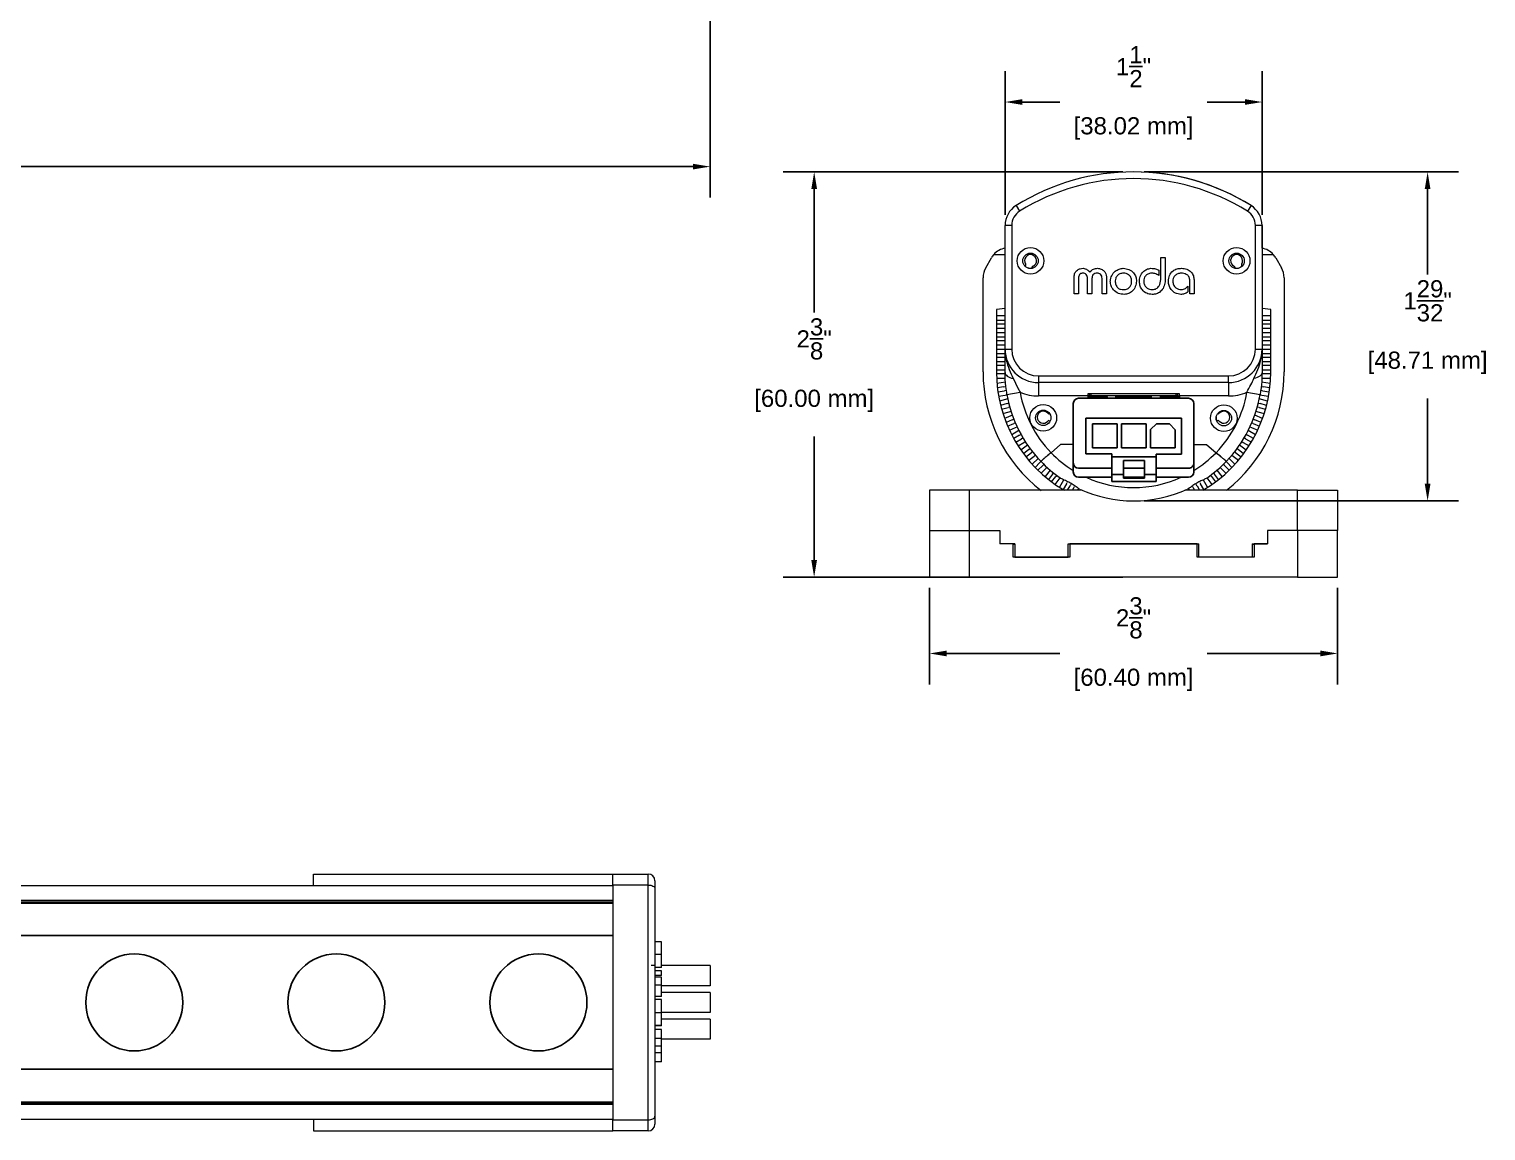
# Model space of a CAD drawing. Header units: inches. Extents: x 0 to 17, y 0 to 10.3.
# Drawn here: x 8.52 to 17, y 0.44 to 6.86 of the extents above; entities that cross this region are included whole.
import ezdxf

# ---------------------------------------------------------------- set-up
doc = ezdxf.new("R2010")
doc.units = ezdxf.units.IN
doc.header["$MEASUREMENT"] = 0
doc.layers.add('Dim', color=1, linetype='Continuous', lineweight=25)
doc.layers.add('MCG', color=7, linetype='Continuous')
doc.styles.get("Standard").update_dxf_attribs({"font": 'Arial.ttf'})
doc.dimstyles.new('.1 DIM', dxfattribs={"dimscale": 0, "dimtxt": 0.1, "dimasz": 0.1, "dimexe": 0.18, "dimexo": 0.0625, "dimgap": 0.09, "dimtad": 0, "dimtih": 1, "dimtoh": 1, "dimdec": 5, "dimzin": 0, "dimdsep": 46, "dimlunit": 4, "dimtxsty": 'Standard', "dimcen": 0.09, "dimadec": 0, "dimazin": 0, "dimtfac": 1, "dimtdec": 5, "dimtofl": 0, "dimtmove": 0, "dimatfit": 3, "dimfxl": 1, "dimtolj": 1, "dimtzin": 0, "dimarcsym": 0})

# ---------------------------------------------------------------- blocks, each defined once
blk = doc.blocks.new('*D37')
at = {"layer": 'Defpoints', "color": 0, "transparency": 16777216}
for p in [(14.2019, 6.4366), (14.2019, 5.7174), (15.6989, 5.7174)]:
    blk.add_point(p, dxfattribs=at)
at = {"layer": 'Dim', "color": 0, "lineweight": -2, "transparency": 16777216}
for p, q in [((14.2019, 5.7799), (14.2019, 6.6166)), ((15.6989, 5.7799), (15.6989, 6.6166)), ((14.3019, 6.4366), (14.5207, 6.4366)), ((15.5989, 6.4366), (15.3801, 6.4366))]:
    blk.add_line(p, q, dxfattribs=at)
at = {"layer": 'Dim', "color": 0, "transparency": 16777216}
for points in [[(14.3019, 6.4533), (14.3019, 6.42), (14.2019, 6.4366)], [(15.5989, 6.4533), (15.5989, 6.42), (15.6989, 6.4366)]]:
    blk.add_solid(points, dxfattribs=at)
at = {"layer": 'Dim', "color": 0, "transparency": 16777216, "char_height": 0.1, "attachment_point": 5}
for s, insert in [('\\A1;1{\\H1x;\\S1/2;}"', (14.9504, 6.6429)), ('\\A1;[38.02 mm]', (14.9504, 6.283))]:
    blk.add_mtext(s, dxfattribs=dict(at, insert=insert))
blk = doc.blocks.new('*D38')
at = {"layer": 'Defpoints', "color": 0, "transparency": 16777216}
for p in [(14.9506, 6.0295), (13.0895, 3.6675), (14.9504, 3.6673)]:
    blk.add_point(p, dxfattribs=at)
at = {"layer": 'Dim', "color": 0, "lineweight": -2, "transparency": 16777216}
for p, q in [((14.8881, 6.0295), (12.9098, 6.0297)), ((13.0898, 5.9297), (13.0897, 5.2099)), ((13.0896, 3.7675), (13.0896, 4.4873)), ((14.8879, 3.6674), (12.9095, 3.6675))]:
    blk.add_line(p, q, dxfattribs=at)
at = {"layer": 'Dim', "color": 0, "transparency": 16777216}
for points in [[(13.0731, 5.9297), (13.1064, 5.9297), (13.0898, 6.0297)], [(13.0729, 3.7675), (13.1062, 3.7675), (13.0895, 3.6675)]]:
    blk.add_solid(points, dxfattribs=at)
at = {"layer": 'Dim', "color": 0, "transparency": 16777216, "char_height": 0.1, "attachment_point": 5}
for s, insert in [('\\A1;2{\\H1x;\\S3/8;}"', (13.0897, 5.0562)), ('\\A1;[60.00 mm]', (13.0897, 4.695))]:
    blk.add_mtext(s, dxfattribs=dict(at, insert=insert))
blk = doc.blocks.new('*D39')
at = {"layer": 'Defpoints', "color": 0, "transparency": 16777216}
for p in [(14.9504, 6.0295), (14.9504, 4.1118), (16.6635, 4.1118)]:
    blk.add_point(p, dxfattribs=at)
at = {"layer": 'Dim', "color": 0, "lineweight": -2, "transparency": 16777216}
for p, q in [((15.0129, 6.0295), (16.8435, 6.0295)), ((16.6635, 5.9295), (16.6635, 5.4319)), ((16.6635, 4.2118), (16.6635, 4.7094)), ((15.0129, 4.1118), (16.8435, 4.1118))]:
    blk.add_line(p, q, dxfattribs=at)
at = {"layer": 'Dim', "color": 0, "transparency": 16777216}
for points in [[(16.6468, 5.9295), (16.6802, 5.9295), (16.6635, 6.0295)], [(16.6468, 4.2118), (16.6802, 4.2118), (16.6635, 4.1118)]]:
    blk.add_solid(points, dxfattribs=at)
at = {"layer": 'Dim', "color": 0, "transparency": 16777216, "char_height": 0.1, "attachment_point": 5}
for s, insert in [('\\A1;1{\\H1x;\\S29/32;}"', (16.6635, 5.2782)), ('\\A1;[48.71 mm]', (16.6635, 4.917))]:
    blk.add_mtext(s, dxfattribs=dict(at, insert=insert))
blk = doc.blocks.new('*D40')
at = {"layer": 'Defpoints', "color": 0, "transparency": 16777216}
for p in [(13.7614, 3.6673), (16.1394, 3.6673), (13.7614, 3.2229)]:
    blk.add_point(p, dxfattribs=at)
at = {"layer": 'Dim', "color": 0, "lineweight": -2, "transparency": 16777216}
for p, q in [((13.7614, 3.6048), (13.7614, 3.0429)), ((16.1394, 3.6048), (16.1394, 3.0429)), ((13.8614, 3.2229), (14.5207, 3.2229)), ((16.0394, 3.2229), (15.3801, 3.2229))]:
    blk.add_line(p, q, dxfattribs=at)
at = {"layer": 'Dim', "color": 0, "transparency": 16777216}
for points in [[(13.8614, 3.2396), (13.8614, 3.2062), (13.7614, 3.2229)], [(16.0394, 3.2396), (16.0394, 3.2062), (16.1394, 3.2229)]]:
    blk.add_solid(points, dxfattribs=at)
at = {"layer": 'Dim', "color": 0, "transparency": 16777216, "char_height": 0.1, "attachment_point": 5}
for s, insert in [('\\A1;2{\\H1x;\\S3/8;}"', (14.9504, 3.4305)), ('\\A1;[60.40 mm]', (14.9504, 3.0692))]:
    blk.add_mtext(s, dxfattribs=dict(at, insert=insert))
blk = doc.blocks.new('*D47')
at = {"layer": 'Defpoints', "color": 0, "transparency": 16777216}
for p in [(0.0411, 7.5897), (12.4831, 7.5897), (12.4831, 6.0601)]:
    blk.add_point(p, dxfattribs=at)
at = {"layer": 'Dim', "color": 0, "lineweight": -2, "transparency": 16777216}
for p, q in [((0.0411, 7.5272), (0.0411, 5.8801)), ((12.4831, 7.5272), (12.4831, 5.8801)), ((0.1411, 6.0601), (5.7935, 6.0601)), ((12.3831, 6.0601), (6.7307, 6.0601))]:
    blk.add_line(p, q, dxfattribs=at)
at = {"layer": 'Dim', "color": 0, "transparency": 16777216}
for points in [[(0.1411, 6.0768), (0.1411, 6.0435), (0.0411, 6.0601)], [(12.3831, 6.0768), (12.3831, 6.0435), (12.4831, 6.0601)]]:
    blk.add_solid(points, dxfattribs=at)
at = {"layer": 'Dim', "color": 0, "transparency": 16777216, "char_height": 0.1, "attachment_point": 5}
for s, insert in [('\\A1;1\'-0{\\H1x;\\S7/16;}"', (6.2621, 6.2671)), ('\\A1;[316.03 mm]', (6.2621, 5.9065))]:
    blk.add_mtext(s, dxfattribs=dict(at, insert=insert))

msp = doc.modelspace()

# ---------------------------------------------------------------- linework, layer by layer
at = {"layer": 'MCG', "linetype": 'Continuous', "lineweight": 15}
for p, q in [((14.266018, 5.833125), (14.286688, 5.800073)), ((15.634774, 5.833125), (15.614104, 5.800073)), ((14.240905, 5.717443), (14.201922, 5.717443)), ((14.201922, 4.996452), (14.201922, 5.717443)), ((14.240905, 5.717443), (14.240905, 4.996452)), ((15.659887, 4.996452), (15.659887, 5.717443)), ((15.69887, 5.717443), (15.659887, 5.717443)), ((15.69887, 5.717443), (15.69887, 4.996452)), ((15.698922, 5.585047), (15.698922, 5.717443)), ((14.088946, 5.47112), (14.122115, 5.52857)), ((14.136227, 5.548062), (14.201922, 5.548062)), ((15.10838, 5.530917), (15.13377, 5.530917)), ((15.10838, 5.401409), (15.10838, 5.530917)), ((15.13377, 5.530917), (15.13377, 5.388581)), ((15.69887, 5.548062), (15.764565, 5.548062)), ((15.778677, 5.52857), (15.811846, 5.47112)), ((14.357854, 5.469531), (14.357854, 5.466945)), ((15.097756, 5.456421), (15.097756, 5.426182)), ((15.542938, 5.469531), (15.542938, 5.466945)), ((15.550804, 5.466254), (15.542938, 5.466954)), ((14.073278, 4.864126), (14.073278, 5.412645)), ((14.603395, 5.317965), (14.603395, 5.418688)), ((14.628786, 5.404935), (14.628786, 5.317965)), ((14.682387, 5.317965), (14.682387, 5.406742)), ((14.707778, 5.408506), (14.707778, 5.317965)), ((14.767022, 5.317965), (14.767022, 5.408506)), ((14.792412, 5.418688), (14.792412, 5.317965)), ((15.267025, 5.363808), (15.267025, 5.330219)), ((15.277648, 5.317965), (15.277648, 5.400747)), ((15.303038, 5.400351), (15.303038, 5.317965)), ((15.827514, 5.412645), (15.827514, 4.864126)), ((14.628786, 5.317965), (14.603395, 5.317965)), ((14.707778, 5.317965), (14.682387, 5.317965)), ((14.792412, 5.317965), (14.767022, 5.317965)), ((15.303038, 5.317965), (15.277648, 5.317965)), ((14.201922, 5.233524), (14.151244, 5.226854)), ((14.151244, 5.226854), (14.151244, 4.864126)), ((14.151244, 5.191577), (14.201922, 5.191577)), ((15.749548, 5.226854), (15.69887, 5.233524)), ((15.69887, 5.191577), (15.749548, 5.191577)), ((15.749548, 4.864126), (15.749548, 5.226854)), ((14.151244, 5.166244), (14.201922, 5.166244)), ((14.201922, 5.142855), (14.151244, 5.142855)), ((14.201922, 5.117522), (14.151244, 5.117522)), ((14.151244, 5.09412), (14.201922, 5.09412)), ((15.69887, 5.166244), (15.749548, 5.166244)), ((15.749548, 5.142855), (15.69887, 5.142855)), ((15.749548, 5.117522), (15.69887, 5.117522)), ((15.69887, 5.09412), (15.749548, 5.09412)), ((14.151244, 5.068787), (14.201922, 5.068787)), ((14.201922, 5.045397), (14.151244, 5.045397)), ((14.201922, 5.020064), (14.151244, 5.020064)), ((15.69887, 5.068787), (15.749548, 5.068787)), ((15.749548, 5.045397), (15.69887, 5.045397)), ((15.749548, 5.020064), (15.69887, 5.020064)), ((14.151244, 4.996662), (14.201922, 4.996662)), ((14.151244, 4.971329), (14.201922, 4.971329)), ((14.201922, 4.947939), (14.151244, 4.947939)), ((14.201922, 4.922607), (14.151244, 4.922607)), ((14.201922, 4.996452), (14.240905, 4.996452)), ((14.201922, 4.860228), (14.201922, 4.923494)), ((15.659887, 4.996452), (15.69887, 4.996452)), ((15.69887, 4.996662), (15.749548, 4.996662)), ((15.69887, 4.971329), (15.749548, 4.971329)), ((15.749548, 4.947939), (15.69887, 4.947939)), ((15.69887, 4.923494), (15.69887, 4.860228)), ((15.749548, 4.922607), (15.69887, 4.922607)), ((14.201922, 4.90116), (14.151244, 4.90116)), ((14.151329, 4.875827), (14.201922, 4.875827)), ((14.202347, 4.852425), (14.151329, 4.852425)), ((14.396837, 4.84052), (15.503955, 4.84052)), ((14.396837, 4.84052), (14.396837, 4.801537)), ((15.503955, 4.801537), (15.503955, 4.84052)), ((15.749462, 4.852425), (15.698596, 4.852425)), ((15.749548, 4.90116), (15.69887, 4.90116)), ((15.69887, 4.875827), (15.749462, 4.875827)), ((14.152102, 4.827092), (14.203728, 4.827092)), ((14.205022, 4.803349), (14.154098, 4.796645)), ((14.195292, 4.776517), (14.156638, 4.771428)), ((14.159693, 4.748226), (14.198347, 4.753315)), ((14.195292, 4.776517), (14.206481, 4.77799)), ((14.209758, 4.754817), (14.198347, 4.753315)), ((15.503955, 4.801537), (14.396837, 4.801537)), ((14.396837, 4.801537), (14.396837, 4.72357)), ((15.503955, 4.801537), (15.503955, 4.72357)), ((15.702445, 4.753315), (15.690593, 4.754875)), ((15.693419, 4.778107), (15.7055, 4.776517)), ((15.746694, 4.796645), (15.696479, 4.803256)), ((15.697708, 4.827092), (15.748689, 4.827092)), ((15.702445, 4.753315), (15.741099, 4.748226)), ((15.744153, 4.771428), (15.7055, 4.776517)), ((14.163766, 4.723211), (14.202459, 4.728305)), ((14.21794, 4.706205), (14.169718, 4.693284)), ((14.213187, 4.678705), (14.175528, 4.668615)), ((14.202459, 4.728305), (14.213383, 4.729743)), ((14.21297, 4.732099), (14.289785, 4.745445)), ((14.213187, 4.678705), (14.223577, 4.681489)), ((14.683362, 4.72357), (14.396837, 4.72357)), ((15.217429, 4.735265), (14.683362, 4.735265)), ((14.683362, 4.735265), (14.683362, 4.72357)), ((14.683362, 4.72357), (14.683362, 4.717723)), ((14.68726, 4.721621), (14.683362, 4.717723)), ((14.683362, 4.717723), (14.683362, 4.709926)), ((14.79598, 4.717723), (14.683362, 4.717723)), ((14.68726, 4.721621), (14.792081, 4.721621)), ((14.691159, 4.721621), (14.691159, 4.72357)), ((14.702854, 4.72357), (14.691159, 4.72357)), ((14.702854, 4.72357), (14.702854, 4.735265)), ((15.197938, 4.72357), (14.702854, 4.72357)), ((14.702854, 4.72357), (14.702854, 4.721621)), ((14.79598, 4.717723), (14.792081, 4.721621)), ((14.79598, 4.717723), (14.79598, 4.709926)), ((14.846045, 4.717723), (14.846045, 4.709926)), ((15.054747, 4.717723), (14.846045, 4.717723)), ((14.849943, 4.721621), (15.050848, 4.721621)), ((15.054747, 4.709926), (15.054747, 4.717723)), ((15.104812, 4.717723), (15.10871, 4.721621)), ((15.104812, 4.717723), (15.104812, 4.709926)), ((15.128635, 4.717723), (15.104812, 4.717723)), ((15.10871, 4.721621), (15.124737, 4.721621)), ((15.128635, 4.717723), (15.124737, 4.721621)), ((15.124737, 4.721621), (15.132063, 4.721621)), ((15.128635, 4.717723), (15.128635, 4.709926)), ((15.129752, 4.717723), (15.128635, 4.717723)), ((15.129752, 4.717723), (15.132063, 4.721621)), ((15.129752, 4.717723), (15.129752, 4.709926)), ((15.191447, 4.717723), (15.129752, 4.717723)), ((15.132063, 4.721621), (15.193759, 4.721621)), ((15.191447, 4.717723), (15.193759, 4.721621)), ((15.21743, 4.717723), (15.191447, 4.717723)), ((15.191447, 4.717723), (15.191447, 4.709926)), ((15.193759, 4.721621), (15.213531, 4.721621)), ((15.197938, 4.72357), (15.197938, 4.735265)), ((15.209633, 4.72357), (15.197938, 4.72357)), ((15.197938, 4.721621), (15.197938, 4.72357)), ((15.209633, 4.72357), (15.209633, 4.721621)), ((15.21743, 4.717723), (15.213531, 4.721621)), ((15.217429, 4.72357), (15.217429, 4.735265)), ((15.503955, 4.72357), (15.217429, 4.72357)), ((15.217429, 4.72357), (15.217429, 4.717723)), ((15.21743, 4.717723), (15.21743, 4.709926)), ((15.611006, 4.745445), (15.687821, 4.732099)), ((15.677215, 4.681489), (15.687604, 4.678705)), ((15.731073, 4.693284), (15.682851, 4.706205)), ((15.687408, 4.729743), (15.698333, 4.728305)), ((15.725263, 4.668615), (15.687604, 4.678705)), ((15.698333, 4.728305), (15.737026, 4.723211)), ((14.181585, 4.64601), (14.219244, 4.656101)), ((14.188888, 4.62174), (14.226586, 4.631841)), ((14.244365, 4.611764), (14.198696, 4.592847)), ((14.243696, 4.584067), (14.207677, 4.569147)), ((14.22952, 4.658854), (14.219244, 4.656101)), ((14.226586, 4.631841), (14.23675, 4.634565)), ((14.243696, 4.584067), (14.253184, 4.587997)), ((14.461151, 4.62123), (14.460642, 4.620937)), ((15.647607, 4.587997), (15.657095, 4.584067)), ((15.702095, 4.592847), (15.656426, 4.611764)), ((15.693115, 4.569147), (15.657095, 4.584067)), ((15.664041, 4.634565), (15.674206, 4.631841)), ((15.681547, 4.656101), (15.671272, 4.658854)), ((15.674206, 4.631841), (15.711903, 4.62174)), ((15.681547, 4.656101), (15.719206, 4.64601)), ((14.216632, 4.547526), (14.252652, 4.562446)), ((14.227041, 4.524417), (14.263097, 4.539352)), ((14.282939, 4.521532), (14.240536, 4.497051)), ((14.262036, 4.566333), (14.252652, 4.562446)), ((14.263097, 4.539352), (14.27238, 4.543197)), ((14.286297, 4.49422), (14.294791, 4.499124)), ((14.460642, 4.57877), (14.464527, 4.576527)), ((15.435506, 4.576089), (15.440149, 4.57877)), ((15.606, 4.499124), (15.614494, 4.49422)), ((15.660255, 4.497051), (15.617853, 4.521532)), ((15.628412, 4.543197), (15.637694, 4.539352)), ((15.637694, 4.539352), (15.673751, 4.524417)), ((15.648139, 4.562446), (15.638756, 4.566333)), ((15.648139, 4.562446), (15.684159, 4.547526)), ((14.286297, 4.49422), (14.252533, 4.474726)), ((14.264234, 4.454459), (14.297999, 4.473953)), ((14.27757, 4.432907), (14.311369, 4.45242)), ((14.333018, 4.437075), (14.294522, 4.407537)), ((14.306401, 4.478804), (14.297999, 4.473953)), ((14.311369, 4.45242), (14.319683, 4.457221)), ((14.340261, 4.410702), (14.347701, 4.416411)), ((14.525481, 4.439951), (14.469501, 4.392979)), ((14.525481, 4.439951), (14.469501, 4.392979)), ((14.599548, 4.439951), (14.525481, 4.439951)), ((15.301243, 4.439951), (15.375311, 4.439951)), ((15.301243, 4.439951), (15.375311, 4.439951)), ((15.375311, 4.439951), (15.43129, 4.392979)), ((15.375311, 4.439951), (15.43129, 4.392979)), ((15.55309, 4.416411), (15.56053, 4.410702)), ((15.606269, 4.407537), (15.567774, 4.437075)), ((15.581109, 4.457221), (15.589423, 4.45242)), ((15.589423, 4.45242), (15.623221, 4.432907)), ((15.602793, 4.473953), (15.594391, 4.478804)), ((15.602793, 4.473953), (15.636557, 4.454459)), ((15.648258, 4.474726), (15.614494, 4.49422)), ((14.340261, 4.410702), (14.309331, 4.386968)), ((14.323577, 4.368402), (14.354508, 4.392136)), ((14.339612, 4.348775), (14.370574, 4.372533)), ((14.361871, 4.397786), (14.354508, 4.392136)), ((14.393757, 4.359861), (14.35973, 4.325834)), ((14.370574, 4.372533), (14.377864, 4.378127)), ((14.404665, 4.334943), (14.377096, 4.307375)), ((14.404665, 4.334943), (14.41102, 4.341298)), ((15.489771, 4.341298), (15.496127, 4.334943)), ((15.523695, 4.307375), (15.496127, 4.334943)), ((15.541061, 4.325834), (15.507035, 4.359861)), ((15.522927, 4.378127), (15.530218, 4.372533)), ((15.530218, 4.372533), (15.56118, 4.348775)), ((15.546284, 4.392136), (15.53892, 4.397786)), ((15.546284, 4.392136), (15.577215, 4.368402)), ((15.591461, 4.386968), (15.56053, 4.410702)), ((14.393644, 4.290827), (14.421213, 4.318395)), ((14.412104, 4.27346), (14.4397, 4.301057)), ((14.427507, 4.324689), (14.421213, 4.318395)), ((14.464122, 4.291236), (14.435044, 4.253342)), ((14.4397, 4.301057), (14.445938, 4.307294)), ((14.478406, 4.268238), (14.454672, 4.237307)), ((14.473238, 4.223061), (14.496972, 4.253991)), ((14.478406, 4.268238), (14.483668, 4.275096)), ((14.502189, 4.260791), (14.496972, 4.253991)), ((14.511837, 4.253697), (14.511837, 4.253331)), ((14.517565, 4.239215), (14.522741, 4.24596)), ((15.378051, 4.24596), (15.383227, 4.239215)), ((15.388955, 4.253282), (15.388955, 4.253697)), ((15.403819, 4.253991), (15.398602, 4.260791)), ((15.403819, 4.253991), (15.427553, 4.223061)), ((15.417123, 4.275096), (15.422386, 4.268238)), ((15.44612, 4.237307), (15.422386, 4.268238)), ((15.465747, 4.253342), (15.43667, 4.291236)), ((15.454854, 4.307294), (15.461091, 4.301057)), ((15.461091, 4.301057), (15.488688, 4.27346)), ((15.479579, 4.318395), (15.473284, 4.324689)), ((15.479579, 4.318395), (15.507147, 4.290827)), ((13.761413, 4.173943), (13.761413, 3.940228)), ((13.995312, 4.173943), (13.761413, 4.173943)), ((13.995312, 3.940228), (13.995312, 4.173943)), ((14.651688, 4.173943), (13.995312, 4.173943)), ((14.170735, 4.174126), (14.170735, 4.173943)), ((14.651266, 4.174126), (14.170735, 4.174126)), ((14.493806, 4.208252), (14.517565, 4.239215)), ((14.542937, 4.232454), (14.519177, 4.1913)), ((14.560223, 4.211729), (14.540729, 4.177965)), ((14.560223, 4.211729), (14.564408, 4.218977)), ((14.565536, 4.174126), (14.58049, 4.200028)), ((14.584666, 4.20726), (14.58049, 4.200028)), ((14.594787, 4.174126), (14.602835, 4.188065)), ((14.602835, 4.188065), (14.606974, 4.195235)), ((14.62876, 4.184402), (14.624503, 4.174126)), ((15.90548, 4.173943), (15.249104, 4.173943)), ((15.730056, 4.174126), (15.249525, 4.174126)), ((15.276288, 4.174126), (15.272015, 4.184443)), ((15.293775, 4.195307), (15.297957, 4.188065)), ((15.297957, 4.188065), (15.306004, 4.174126)), ((15.320302, 4.200028), (15.316079, 4.207342)), ((15.320302, 4.200028), (15.335256, 4.174126)), ((15.336348, 4.21904), (15.340569, 4.211729)), ((15.360062, 4.177965), (15.340569, 4.211729)), ((15.381615, 4.1913), (15.35786, 4.232445)), ((15.383227, 4.239215), (15.406985, 4.208252)), ((15.730056, 4.174126), (15.730056, 4.173943)), ((15.90548, 4.173943), (16.139378, 4.173943)), ((15.90548, 3.940228), (15.90548, 4.173943)), ((16.139378, 4.173943), (16.139378, 3.940228)), ((13.761413, 3.940228), (13.995312, 3.940228)), ((13.761413, 3.940228), (13.761413, 3.667347)), ((13.995312, 3.940228), (14.170735, 3.940228)), ((13.995312, 3.667347), (13.995312, 3.940228)), ((14.170735, 3.940228), (14.170735, 3.862262)), ((15.730056, 3.940228), (15.730056, 3.862262)), ((15.90548, 3.940228), (15.730056, 3.940228)), ((16.139378, 3.940228), (15.90548, 3.940228)), ((15.90548, 3.940228), (15.90548, 3.667347)), ((16.139378, 3.667347), (16.139378, 3.940228)), ((14.258447, 3.862262), (14.170735, 3.862262)), ((14.248701, 3.862262), (14.170735, 3.862262)), ((14.248701, 3.784296), (14.248701, 3.862262)), ((14.258447, 3.857406), (14.248701, 3.857406)), ((14.258447, 3.862262), (14.258447, 3.784296)), ((14.570311, 3.862262), (15.33048, 3.862262)), ((14.570311, 3.784296), (14.570311, 3.862262)), ((15.320735, 3.862262), (14.580057, 3.862262)), ((14.580057, 3.862262), (14.580057, 3.784296)), ((15.320735, 3.784296), (15.320735, 3.862262)), ((15.33048, 3.784296), (15.33048, 3.862262)), ((15.642345, 3.862262), (15.730056, 3.862262)), ((15.642345, 3.862262), (15.642345, 3.784296)), ((15.65209, 3.857406), (15.642345, 3.857406)), ((15.65209, 3.862262), (15.65209, 3.784296)), ((15.730056, 3.862262), (15.65209, 3.862262)), ((14.580057, 3.784296), (14.248701, 3.784296)), ((14.258447, 3.784296), (14.570311, 3.784296)), ((15.65209, 3.784296), (15.320735, 3.784296)), ((15.642345, 3.784296), (15.33048, 3.784296)), ((13.761413, 3.667347), (13.995312, 3.667347)), ((15.90548, 3.667347), (13.995312, 3.667347)), ((15.90548, 3.667347), (16.139378, 3.667347)), ((0.454895, 1.871185), (11.91593, 1.871185)), ((10.173388, 1.871185), (10.173388, 1.937457)), ((10.173388, 1.937457), (11.91593, 1.937457)), ((11.91593, 1.937457), (12.12254, 1.937457)), ((11.91593, 1.87336), (11.91593, 1.937457)), ((12.12254, 1.87336), (11.91593, 1.87336)), ((11.91593, 1.87336), (11.91593, 0.504604)), ((12.12254, 1.87336), (12.12254, 1.937457)), ((12.12254, 0.504604), (12.12254, 1.87336)), ((12.161523, 1.898474), (12.161523, 1.852691)), ((0.454895, 1.784205), (11.91593, 1.784205)), ((12.161523, 1.852691), (12.161523, 0.525274)), ((11.91593, 1.773728), (0.454895, 1.773728)), ((0.454895, 1.773706), (11.91593, 1.773706)), ((0.454895, 1.767555), (11.91593, 1.767555)), ((12.200506, 1.541625), (12.161523, 1.541625)), ((12.200506, 1.468584), (12.161523, 1.468584)), ((12.161523, 1.403389), (12.140195, 1.403389)), ((12.200506, 1.392105), (12.161523, 1.392105)), ((12.200506, 1.372357), (12.161523, 1.372357)), ((12.483133, 1.403389), (12.200506, 1.403389)), ((12.200506, 1.346966), (12.200506, 1.372357)), ((12.483133, 1.403389), (12.483133, 1.28644)), ((12.200506, 1.346966), (12.161523, 1.346966)), ((12.200506, 1.336343), (12.161523, 1.336343)), ((12.200506, 1.28953), (12.161523, 1.28953)), ((12.200506, 1.34539), (12.200506, 1.346966)), ((12.483133, 1.28644), (12.200506, 1.28644)), ((12.200506, 1.222836), (12.161523, 1.222836)), ((12.200506, 1.205909), (12.161523, 1.205909)), ((12.483133, 1.247457), (12.200506, 1.247457)), ((12.483133, 1.247457), (12.483133, 1.130508)), ((12.200506, 1.129386), (12.161523, 1.129386)), ((12.483133, 1.130508), (12.200506, 1.130508)), ((12.200506, 1.054229), (12.161523, 1.054229)), ((12.200506, 1.053568), (12.161523, 1.053568)), ((12.200506, 1.030999), (12.161523, 1.030999)), ((12.483133, 1.091525), (12.200506, 1.091525)), ((12.483133, 1.091525), (12.483133, 0.974576)), ((12.200506, 0.978807), (12.161523, 0.978807)), ((12.200506, 0.933713), (12.161523, 0.933713)), ((12.483133, 0.974576), (12.200506, 0.974576)), ((12.200506, 0.894879), (12.161523, 0.894879)), ((12.200506, 0.841982), (12.161523, 0.841982)), ((0.454895, 0.61041), (11.91593, 0.61041)), ((0.454895, 0.604259), (11.91593, 0.604259)), ((0.454895, 0.604237), (11.91593, 0.604237)), ((11.91593, 0.59376), (0.454895, 0.59376)), ((12.161523, 0.525274), (12.161523, 0.479491)), ((11.91593, 0.506779), (0.454895, 0.506779)), ((10.173388, 0.506779), (10.173388, 0.440508)), ((10.173388, 0.440508), (11.91593, 0.440508)), ((11.91593, 0.504604), (12.12254, 0.504604)), ((11.91593, 0.440508), (11.91593, 0.504604)), ((12.12254, 0.440508), (11.91593, 0.440508)), ((12.12254, 0.440508), (12.12254, 0.504604))]:
    msp.add_line(p, q, dxfattribs=at)
at = {"layer": 'MCG'}
for p, q in [((14.672865, 4.593768), (14.671788, 4.386339)), ((15.230434, 4.593955), (14.672865, 4.593768)), ((15.230434, 4.385249), (15.230434, 4.593955)), ((14.71029, 4.560811), (14.71029, 4.420605)), ((14.854795, 4.560811), (14.71029, 4.560811)), ((14.854795, 4.420605), (14.854795, 4.560811)), ((14.879372, 4.560811), (15.023878, 4.560811)), ((14.879372, 4.420605), (14.879372, 4.560811)), ((15.023878, 4.560811), (15.023878, 4.420605)), ((15.084901, 4.560811), (15.048455, 4.528726)), ((15.048455, 4.528726), (15.048455, 4.420605)), ((15.159785, 4.560811), (15.084901, 4.560811)), ((15.19296, 4.526546), (15.159785, 4.560811)), ((15.19296, 4.420605), (15.19296, 4.526546)), ((14.71029, 4.420605), (14.854795, 4.420605)), ((15.023878, 4.420605), (14.879372, 4.420605)), ((15.048455, 4.420605), (15.19296, 4.420605)), ((14.599396, 4.332948), (14.599396, 4.280523)), ((14.671788, 4.386339), (14.82377, 4.386339)), ((14.82377, 4.386339), (14.82377, 4.225823)), ((15.080602, 4.368148), (14.82377, 4.368148)), ((14.891209, 4.347807), (14.891178, 4.244015)), ((15.014221, 4.347807), (14.891178, 4.347807)), ((15.014221, 4.244015), (15.014221, 4.347807)), ((15.081661, 4.225823), (15.081661, 4.385249)), ((15.081661, 4.385249), (15.230434, 4.385249)), ((15.301404, 4.280512), (15.301422, 4.332951)), ((14.630546, 4.249373), (14.82377, 4.249373)), ((14.826978, 4.265415), (14.891178, 4.265415)), ((14.891178, 4.244015), (15.014221, 4.244015)), ((14.89118, 4.249373), (15.014221, 4.249373)), ((15.014252, 4.265415), (15.081661, 4.265415)), ((15.081661, 4.249373), (15.270254, 4.249373)), ((14.82377, 4.225823), (15.081661, 4.225823)), ((0.454895, 1.578864), (11.91593, 1.578864)), ((11.91593, 0.799204), (0.454895, 0.799204))]:
    msp.add_line(p, q, dxfattribs=at)
at = {"layer": 'MCG', "linetype": 'Continuous', "lineweight": 15, "flags": 128}
for points in [[(14.35004, 5.466254), (14.33291, 5.469666), (14.319116, 5.478651)], [(14.201922, 4.860228), (14.202754, 4.854622), (14.205234, 4.849137), (14.209309, 4.843888), (14.214892, 4.838989), (14.221862, 4.834543), (14.230072, 4.830645), (14.239346, 4.82738), (14.249487, 4.824816)], [(15.69887, 4.860228), (15.698037, 4.854622), (15.695557, 4.849137), (15.691482, 4.843888), (15.6859, 4.838989), (15.678929, 4.834543), (15.670719, 4.830645), (15.661445, 4.82738), (15.651305, 4.824816)], [(14.460492, 4.620852), (14.465789, 4.611454), (14.468583, 4.601724)], [(12.12254, 1.87336), (12.130145, 1.872963), (12.137458, 1.871787), (12.144198, 1.869877), (12.150105, 1.867306), (12.154953, 1.864174), (12.158555, 1.860601), (12.160774, 1.856723), (12.161523, 1.852691)], [(12.12254, 0.504604), (12.130145, 0.505002), (12.137458, 0.506178), (12.144198, 0.508088), (12.150105, 0.510658), (12.154953, 0.513791), (12.158555, 0.517364), (12.160774, 0.521242), (12.161523, 0.525274)]]:
    msp.add_lwpolyline(points, dxfattribs=at)
at = {"layer": 'MCG'}
msp.add_lwpolyline([(14.82377, 4.301798), (14.630546, 4.301798, -0.41421356), (14.599396, 4.332948), (14.599396, 4.678776, -0.41421356), (14.630546, 4.709926), (15.270246, 4.709926, -0.41419109), (15.301396, 4.678779), (15.301422, 4.332951)], format="xyb", dxfattribs=at)
for points in [[(15.014221, 4.301798), (14.891196, 4.301798)], [(15.270272, 4.301798), (15.081661, 4.301798)]]:
    msp.add_lwpolyline(points, dxfattribs=at)
at = {"layer": 'MCG', "linetype": 'Continuous', "lineweight": 15}
for centre, radius in [((14.350014, 5.511084), 0.077966), ((14.350014, 5.511084), 0.04483), ((15.550778, 5.511084), 0.077966), ((15.550778, 5.511084), 0.04483), ((14.424125, 4.595955), 0.077966), ((15.476472, 4.594298), 0.077966), ((14.424125, 4.595955), 0.04483), ((15.476472, 4.594298), 0.04483)]:
    msp.add_circle(centre, radius, dxfattribs=at)
at = {"layer": 'MCG'}
for centre in [(9.12862, 1.189034), (10.305907, 1.189034), (11.483195, 1.189034)]:
    msp.add_circle(centre, 0.282627, dxfattribs=at)
at = {"layer": 'MCG', "linetype": 'Continuous', "lineweight": 15}
for centre, radius, start, end in [((14.950396, 4.738775), 1.290727, 57.9792249, 122.0207751), ((14.950447, 4.738775), 1.290727, 57.9792249, 89.992324), ((14.950396, 4.738775), 1.251744, 57.9792249, 122.0207751), ((14.338362, 5.717443), 0.136441, 122.0207751, 180), ((14.338362, 5.717443), 0.097458, 122.0207751, 180), ((15.562429, 5.717443), 0.097458, 0, 57.9792249), ((15.562429, 5.717443), 0.136441, 0, 57.9792249), ((15.562481, 5.717443), 0.136441, 0, 57.9792249), ((14.223395, 5.470095), 0.116949, 138.1896851, 150), ((14.223395, 5.470095), 0.116949, 100.5548266, 138.1896851), ((14.350057, 5.512056), 0.035085, 294.6243184, 212.7185674), ((15.550734, 5.512056), 0.035085, 327.2814326, 245.3756816), ((15.677396, 5.470095), 0.116949, 41.8103149, 79.3937259), ((15.677396, 5.470095), 0.116949, 30, 41.8103149), ((14.190227, 5.412645), 0.116949, 150, 180), ((14.3107, 5.486771), 0.011695, 316.0258407, 32.7185674), ((14.369549, 5.469531), 0.011695, 114.6243184, 180), ((15.531243, 5.469531), 0.011695, 0, 65.3756816), ((15.590092, 5.486771), 0.011695, 147.2814326, 224.3230092), ((15.710565, 5.412645), 0.116949, 0, 30), ((14.396837, 4.996452), 0.194915, 180, 270), ((14.396837, 4.996452), 0.155932, 180, 270), ((15.503955, 4.996452), 0.155932, 270, 0), ((15.503955, 4.996452), 0.194915, 270, 0), ((14.950396, 4.864126), 0.877118, 180, 232.094869), ((14.950396, 4.864126), 0.799152, 179.1610471, 180), ((14.950396, 4.864126), 0.799152, 180, 239.7021673), ((14.950396, 4.864126), 0.799152, 300.2978327, 0), ((14.950396, 4.864126), 0.877118, 308.1249116, 0), ((14.950396, 4.864126), 0.799152, 0, 0.8389529), ((14.950396, 4.860228), 0.748474, 189.8568376, 223.7398754), ((14.396837, 4.996452), 0.272881, 246.9022824, 270), ((14.950396, 4.860228), 0.670508, 189.8568376, 224.1754757), ((14.702854, 4.72357), 0.011695, 90, 180), ((14.849943, 4.717723), 0.003898, 90, 180), ((15.050848, 4.717723), 0.003898, 0, 90), ((15.197938, 4.72357), 0.011695, 0, 90), ((14.950396, 4.860228), 0.670508, 315.8245243, 350.1431624), ((14.950396, 4.860228), 0.748474, 316.2601246, 350.1431624), ((15.503955, 4.996452), 0.272881, 270, 293.0977176), ((14.424125, 4.599853), 0.035085, 40.4756817, 319.5243183), ((14.456744, 4.627689), 0.007797, 220.4756817, 300), ((15.476718, 4.595955), 0.04483, 172.6069452, 205.6480866), ((15.444048, 4.627689), 0.007797, 241.5778363, 319.5243183), ((15.476667, 4.599853), 0.035085, 220.4756817, 139.5243183), ((14.456744, 4.572018), 0.007797, 60, 139.5243183), ((15.444048, 4.572018), 0.007797, 40.4756817, 120), ((14.950396, 4.860228), 0.748474, 223.7398793, 235.27832), ((14.950396, 4.860228), 0.670508, 224.17548, 238.4337916), ((14.950396, 4.860228), 0.670508, 301.5673521, 315.8245257), ((14.950396, 4.860228), 0.748474, 304.7216896, 316.2601258), ((14.950396, 4.860228), 0.670508, 245.6484893, 294.3515107), ((14.950396, 4.860228), 0.748474, 245.1658803, 294.8341284), ((12.12254, 1.898474), 0.038983, 0, 90), ((12.12254, 0.479491), 0.038983, 270, 0)]:
    msp.add_arc(centre, radius, start, end, dxfattribs=at)
at = {"layer": 'MCG'}
for centre, start, end in [((15.270272, 4.332948), 270, 0.0043955), ((14.630546, 4.280523), 180, 270), ((15.270254, 4.280523), 270, 359.9801743)]:
    msp.add_arc(centre, 0.03115, start, end, dxfattribs=at)
at = {"layer": 'MCG', "linetype": 'Continuous', "lineweight": 15}
for points, knots in [([(14.603395, 5.418688), (14.604542, 5.42615), (14.606833, 5.441065), (14.621226, 5.457333), (14.638614, 5.466224), (14.650396, 5.467065), (14.656292, 5.467485)], [0, 0, 0, 0, 0.27957149, 0.55881968, 0.7792329, 1, 1, 1, 1]), ([(14.655763, 5.439274), (14.652653, 5.439057), (14.646449, 5.438625), (14.6375, 5.434787), (14.629843, 5.422951), (14.629222, 5.412369), (14.628786, 5.404935)], [0, 0, 0, 0, 0.18742882, 0.37395569, 0.56014593, 1, 1, 1, 1]), ([(14.682387, 5.406742), (14.682148, 5.411198), (14.681669, 5.420091), (14.676064, 5.431639), (14.666304, 5.438494), (14.659282, 5.439013), (14.655763, 5.439274)], [0, 0, 0, 0, 0.28101143, 0.56080001, 0.77993644, 1, 1, 1, 1]), ([(14.656292, 5.467485), (14.66065, 5.467011), (14.669364, 5.466062), (14.683658, 5.458879), (14.690778, 5.450073), (14.695127, 5.444695)], [0, 0, 0, 0, 0.28033845, 0.56050936, 1, 1, 1, 1]), ([(14.695127, 5.444695), (14.698203, 5.448538), (14.704359, 5.456229), (14.719802, 5.465469), (14.732483, 5.466721), (14.740221, 5.467485)], [0, 0, 0, 0, 0.2801708, 0.56078856, 1, 1, 1, 1]), ([(14.738722, 5.439274), (14.734029, 5.439061), (14.724695, 5.438638), (14.713783, 5.430414), (14.708582, 5.419441), (14.708046, 5.412151), (14.707778, 5.408506)], [0, 0, 0, 0, 0.2806867, 0.55818723, 0.77903515, 1, 1, 1, 1]), ([(14.767022, 5.408506), (14.766564, 5.41288), (14.765649, 5.421623), (14.759297, 5.432725), (14.74909, 5.438469), (14.742185, 5.439005), (14.738722, 5.439274)], [0, 0, 0, 0, 0.28022736, 0.56007578, 0.77941862, 1, 1, 1, 1]), ([(14.740221, 5.467485), (14.747603, 5.466572), (14.762374, 5.464745), (14.779393, 5.452109), (14.790424, 5.436132), (14.791749, 5.4245), (14.792412, 5.418688)], [0, 0, 0, 0, 0.27967432, 0.55958837, 0.77994821, 1, 1, 1, 1]), ([(14.815642, 5.393077), (14.81718, 5.403983), (14.820258, 5.425814), (14.840761, 5.449739), (14.865089, 5.464539), (14.882232, 5.466504), (14.890799, 5.467485)], [0, 0, 0, 0, 0.27936457, 0.55920791, 0.77972561, 1, 1, 1, 1]), ([(14.891328, 5.439274), (14.884399, 5.438619), (14.870558, 5.43731), (14.854495, 5.425355), (14.845317, 5.409823), (14.843901, 5.399044), (14.843192, 5.39365)], [0, 0, 0, 0, 0.28010533, 0.55953394, 0.77962321, 1, 1, 1, 1]), ([(14.890799, 5.467485), (14.901921, 5.466), (14.924136, 5.463032), (14.949886, 5.443865), (14.965193, 5.418867), (14.966613, 5.401296), (14.967323, 5.392504)], [0, 0, 0, 0, 0.28009096, 0.55949404, 0.77959733, 1, 1, 1, 1]), ([(14.939111, 5.394752), (14.938163, 5.401568), (14.936268, 5.415184), (14.923244, 5.4301), (14.907413, 5.438187), (14.896693, 5.438911), (14.891328, 5.439274)], [0, 0, 0, 0, 0.27987123, 0.5591051, 0.77935305, 1, 1, 1, 1]), ([(14.984249, 5.388713), (14.9851, 5.399438), (14.986798, 5.420861), (15.003379, 5.446679), (15.025947, 5.463396), (15.042616, 5.466123), (15.050943, 5.467485)], [0, 0, 0, 0, 0.28030593, 0.55995338, 0.78018038, 1, 1, 1, 1]), ([(15.0535, 5.439274), (15.046965, 5.437977), (15.033903, 5.435386), (15.01902, 5.423424), (15.010687, 5.40813), (15.009989, 5.397688), (15.00964, 5.39246)], [0, 0, 0, 0, 0.27997442, 0.55960632, 0.77952494, 1, 1, 1, 1]), ([(15.050943, 5.467485), (15.06018, 5.467308), (15.076648, 5.466992), (15.091316, 5.459646), (15.097756, 5.456421)], [0, 0, 0, 0, 0.56095919, 1, 1, 1, 1]), ([(15.097756, 5.426182), (15.089997, 5.430408), (15.076127, 5.437963), (15.06042, 5.438873), (15.0535, 5.439274)], [0, 0, 0, 0, 0.55945099, 1, 1, 1, 1]), ([(15.153518, 5.392504), (15.154665, 5.40381), (15.156954, 5.426373), (15.177152, 5.452248), (15.203389, 5.465795), (15.22112, 5.466921), (15.229997, 5.467485)], [0, 0, 0, 0, 0.28009804, 0.55897154, 0.77920797, 1, 1, 1, 1]), ([(15.228146, 5.439274), (15.221047, 5.438476), (15.206877, 5.436885), (15.190025, 5.425235), (15.180264, 5.409257), (15.179361, 5.398067), (15.178908, 5.39246)], [0, 0, 0, 0, 0.28030376, 0.55947836, 0.77929536, 1, 1, 1, 1]), ([(15.277648, 5.400747), (15.276352, 5.407197), (15.27376, 5.420098), (15.255273, 5.436503), (15.238433, 5.438223), (15.228146, 5.439274)], [0, 0, 0, 0, 0.28002999, 0.56019892, 1, 1, 1, 1]), ([(15.229997, 5.467485), (15.240425, 5.466612), (15.26124, 5.464868), (15.286406, 5.448299), (15.300675, 5.424872), (15.30225, 5.408528), (15.303038, 5.400351)], [0, 0, 0, 0, 0.28034802, 0.55959101, 0.77964829, 1, 1, 1, 1]), ([(14.814981, 5.391799), (14.815172, 5.392004), (14.815512, 5.392372), (14.815602, 5.392861), (14.815642, 5.393077)], [0, 0, 0, 0, 0.5588398, 1, 1, 1, 1]), ([(14.896177, 5.315143), (14.884505, 5.316272), (14.861184, 5.318526), (14.834111, 5.338485), (14.818033, 5.3644), (14.815999, 5.382663), (14.814981, 5.391799)], [0, 0, 0, 0, 0.27996846, 0.55939015, 0.77959493, 1, 1, 1, 1]), ([(14.843192, 5.39365), (14.843939, 5.386217), (14.845431, 5.371372), (14.857194, 5.35301), (14.874926, 5.344244), (14.886644, 5.343652), (14.892518, 5.343355)], [0, 0, 0, 0, 0.28018408, 0.55952787, 0.77920778, 1, 1, 1, 1]), ([(14.892518, 5.343355), (14.899976, 5.343946), (14.914827, 5.345122), (14.931538, 5.359286), (14.938366, 5.377336), (14.938862, 5.388941), (14.939111, 5.394752)], [0, 0, 0, 0, 0.28030641, 0.5581614, 0.77873486, 1, 1, 1, 1]), ([(14.967323, 5.392504), (14.965955, 5.381668), (14.963221, 5.360005), (14.945145, 5.334698), (14.921761, 5.318349), (14.904706, 5.316212), (14.896177, 5.315143)], [0, 0, 0, 0, 0.27994314, 0.55964856, 0.77978369, 1, 1, 1, 1]), ([(15.058216, 5.315143), (15.047378, 5.316376), (15.025732, 5.318839), (15.001578, 5.338915), (14.98803, 5.363485), (14.98551, 5.380302), (14.984249, 5.388713)], [0, 0, 0, 0, 0.27981652, 0.55887822, 0.77937624, 1, 1, 1, 1]), ([(15.00964, 5.39246), (15.009647, 5.391322), (15.009661, 5.389289), (15.009861, 5.387267), (15.009948, 5.386377)], [0, 0, 0, 0, 0.56001733, 1, 1, 1, 1]), ([(15.009948, 5.386377), (15.01119, 5.37959), (15.013673, 5.366025), (15.027702, 5.351884), (15.043907, 5.344806), (15.05459, 5.343839), (15.059935, 5.343355)], [0, 0, 0, 0, 0.27973562, 0.55905651, 0.77937852, 1, 1, 1, 1]), ([(15.13377, 5.388581), (15.131984, 5.377729), (15.128414, 5.356038), (15.108712, 5.331601), (15.084111, 5.316843), (15.066855, 5.31571), (15.058216, 5.315143)], [0, 0, 0, 0, 0.27985974, 0.55940482, 0.77940721, 1, 1, 1, 1]), ([(15.059935, 5.343355), (15.067893, 5.344421), (15.083794, 5.346551), (15.105002, 5.368206), (15.107099, 5.388816), (15.10838, 5.401409)], [0, 0, 0, 0, 0.28040079, 0.56031632, 1, 1, 1, 1]), ([(15.225589, 5.315143), (15.214622, 5.316768), (15.19268, 5.320019), (15.169007, 5.341309), (15.155466, 5.366549), (15.154167, 5.38385), (15.153518, 5.392504)], [0, 0, 0, 0, 0.27937954, 0.55894939, 0.77935637, 1, 1, 1, 1]), ([(15.178908, 5.39246), (15.179631, 5.385139), (15.181077, 5.370508), (15.19454, 5.354152), (15.211178, 5.344993), (15.222607, 5.343901), (15.228322, 5.343355)], [0, 0, 0, 0, 0.27981815, 0.55915774, 0.77956737, 1, 1, 1, 1]), ([(15.228322, 5.343355), (15.232551, 5.3437), (15.241008, 5.34439), (15.254931, 5.351039), (15.262439, 5.358966), (15.267025, 5.363808)], [0, 0, 0, 0, 0.28011568, 0.56026889, 1, 1, 1, 1]), ([(15.267025, 5.330219), (15.259984, 5.325372), (15.247406, 5.316714), (15.232258, 5.315624), (15.225589, 5.315143)], [0, 0, 0, 0, 0.55973224, 1, 1, 1, 1]), ([(14.201922, 4.996452), (14.201922, 4.996273), (14.201928, 4.985558), (14.203184, 4.964403), (14.209954, 4.92472), (14.225112, 4.877926), (14.241325, 4.842599), (14.249487, 4.824816)], [0, 0, 0, 0, 0.00297803, 0.1789104, 0.35302466, 0.67433211, 1, 1, 1, 1]), ([(14.201922, 4.923494), (14.201922, 4.934922), (14.201922, 4.960338), (14.201922, 4.983465), (14.201922, 4.996344), (14.201922, 4.996452)], [0, 0, 0, 0, 0.44752969, 0.99538403, 1, 1, 1, 1]), ([(15.651305, 4.824816), (15.659382, 4.842414), (15.675596, 4.877741), (15.690804, 4.92452), (15.697608, 4.964403), (15.698863, 4.985558), (15.69887, 4.996273), (15.69887, 4.996452)], [0, 0, 0, 0, 0.32228864, 0.64697354, 0.82108869, 0.99702195, 1, 1, 1, 1]), ([(15.69887, 4.996452), (15.69887, 4.996344), (15.69887, 4.983465), (15.69887, 4.960338), (15.69887, 4.934922), (15.69887, 4.923494)], [0, 0, 0, 0, 0.00461597, 0.55247031, 1, 1, 1, 1]), ([(14.21297, 4.732099), (14.210519, 4.747796), (14.203629, 4.79192), (14.20259, 4.833463), (14.201922, 4.860228)], [0, 0, 0, 0, 0.35575443, 1, 1, 1, 1]), ([(15.69887, 4.860228), (15.698602, 4.842956), (15.697967, 4.802075), (15.691536, 4.757717), (15.687821, 4.732099)], [0, 0, 0, 0, 0.4224854, 1, 1, 1, 1]), ([(14.249487, 4.824816), (14.257852, 4.807179), (14.270376, 4.780773), (14.284947, 4.754252), (14.289785, 4.745445)], [0, 0, 0, 0, 0.66791552, 1, 1, 1, 1]), ([(15.611006, 4.745445), (15.618979, 4.760119), (15.633429, 4.786715), (15.645772, 4.813023), (15.651305, 4.824816)], [0, 0, 0, 0, 0.5517401, 1, 1, 1, 1]), ([(14.409633, 4.342743), (14.410293, 4.343297), (14.411612, 4.344404), (14.421897, 4.353034), (14.43704, 4.36574), (14.45388, 4.37987), (14.465042, 4.389236), (14.469501, 4.392979)], [0, 0, 0, 0, 0.21408215, 0.42815772, 0.64242558, 0.85713449, 1, 1, 1, 1]), ([(14.469501, 4.392979), (14.462758, 4.38732), (14.449271, 4.376003), (14.431302, 4.360925), (14.417766, 4.349567), (14.41064, 4.343588), (14.409918, 4.342982), (14.409634, 4.342743)], [0, 0, 0, 0, 0.21535521, 0.43072157, 0.64578866, 0.86036341, 1, 1, 1, 1]), ([(15.43129, 4.392979), (15.438034, 4.38732), (15.451521, 4.376003), (15.46949, 4.360925), (15.483026, 4.349567), (15.490151, 4.343588), (15.490873, 4.342982), (15.491158, 4.342744)], [0, 0, 0, 0, 0.21535521, 0.43072157, 0.64578866, 0.86036341, 1, 1, 1, 1]), ([(15.491158, 4.342743), (15.490498, 4.343297), (15.489179, 4.344404), (15.478895, 4.353034), (15.463752, 4.36574), (15.446912, 4.37987), (15.43575, 4.389236), (15.43129, 4.392979)], [0, 0, 0, 0, 0.21408215, 0.42815772, 0.64242558, 0.85713449, 1, 1, 1, 1]), ([(14.636042, 4.180967), (14.631283, 4.183659), (14.620477, 4.189771), (14.598816, 4.205196), (14.573009, 4.220888), (14.547021, 4.233144), (14.531254, 4.240301), (14.525199, 4.244292), (14.524072, 4.245035)], [0, 0, 0, 0, 0.15882407, 0.36063741, 0.56593575, 0.77440546, 0.95801265, 1, 1, 1, 1]), ([(15.37672, 4.245035), (15.371275, 4.24194), (15.360385, 4.235749), (15.337194, 4.225653), (15.313287, 4.21235), (15.291458, 4.197877), (15.274977, 4.186363), (15.267385, 4.182357), (15.264749, 4.180967)], [0, 0, 0, 0, 0.18054267, 0.36108741, 0.54120051, 0.73581729, 0.9082673, 1, 1, 1, 1]), ([(12.200506, 1.468584), (12.200506, 1.479012), (12.200506, 1.499827), (12.200506, 1.524993), (12.200506, 1.539261), (12.200506, 1.540837), (12.200506, 1.541625)], [0, 0, 0, 0, 0.28034802, 0.55959101, 0.77964829, 1, 1, 1, 1]), ([(12.200506, 1.392105), (12.200506, 1.393252), (12.200506, 1.395541), (12.200506, 1.415738), (12.200506, 1.441976), (12.200506, 1.459707), (12.200506, 1.468584)], [0, 0, 0, 0, 0.28009804, 0.55897154, 0.77920797, 1, 1, 1, 1]), ([(12.200506, 1.28953), (12.200506, 1.298767), (12.200506, 1.315234), (12.200506, 1.329903), (12.200506, 1.336343)], [0, 0, 0, 0, 0.56095919, 1, 1, 1, 1]), ([(12.200506, 1.222836), (12.200506, 1.223686), (12.200506, 1.225385), (12.200506, 1.241965), (12.200506, 1.264534), (12.200506, 1.281203), (12.200506, 1.28953)], [0, 0, 0, 0, 0.28030593, 0.55995338, 0.78018038, 1, 1, 1, 1]), ([(12.200506, 1.129386), (12.200506, 1.140507), (12.200506, 1.162723), (12.200506, 1.188473), (12.200506, 1.20378), (12.200506, 1.205199), (12.200506, 1.205909)], [0, 0, 0, 0, 0.28009096, 0.55949404, 0.77959733, 1, 1, 1, 1]), ([(12.200506, 1.054229), (12.200506, 1.055767), (12.200506, 1.058845), (12.200506, 1.079348), (12.200506, 1.103675), (12.200506, 1.120819), (12.200506, 1.129386)], [0, 0, 0, 0, 0.27936457, 0.55920791, 0.77972561, 1, 1, 1, 1]), ([(12.200506, 1.053568), (12.200506, 1.053758), (12.200506, 1.054099), (12.200506, 1.054189), (12.200506, 1.054229)], [0, 0, 0, 0, 0.5588398, 1, 1, 1, 1]), ([(12.200506, 0.978807), (12.200506, 0.98619), (12.200506, 1.000961), (12.200506, 1.01798), (12.200506, 1.02901), (12.200506, 1.030336), (12.200506, 1.030999)], [0, 0, 0, 0, 0.27967432, 0.55958837, 0.77994821, 1, 1, 1, 1]), ([(12.200506, 0.933713), (12.200506, 0.936789), (12.200506, 0.942946), (12.200506, 0.958389), (12.200506, 0.97107), (12.200506, 0.978807)], [0, 0, 0, 0, 0.2801708, 0.56078856, 1, 1, 1, 1]), ([(12.200506, 0.894879), (12.200506, 0.899237), (12.200506, 0.90795), (12.200506, 0.922245), (12.200506, 0.929365), (12.200506, 0.933713)], [0, 0, 0, 0, 0.28033845, 0.56050936, 1, 1, 1, 1]), ([(12.200506, 0.841982), (12.200506, 0.843128), (12.200506, 0.845419), (12.200506, 0.859812), (12.200506, 0.877201), (12.200506, 0.888983), (12.200506, 0.894879)], [0, 0, 0, 0, 0.27957149, 0.55881968, 0.7792329, 1, 1, 1, 1])]:
    msp.add_open_spline(points, degree=3, knots=knots, dxfattribs=at)

# ---------------------------------------------------------------- dimensions: what is measured, and where the dimension line sits
at = {"layer": 'Dim'}
for base, p1, p2, picture, middle in [((12.483133, 6.060122), (0.041054, 7.589684), (12.483133, 7.589684), '*D47', (6.262094, 6.060122)), ((14.201922, 6.43662), (15.698922, 5.717443), (14.201922, 5.717443), '*D37', (14.950422, 6.43662)), ((13.7614133, 3.2228889), (16.1393782, 3.6673469), (13.7614133, 3.6673469), '*D40', (14.9503958, 3.2228889))]:
    dim = msp.add_linear_dim(base=base, p1=p1, p2=p2, dimstyle='.1 DIM', override={"dimscale": 1, "dimpost": '\\X'}, dxfattribs=at)
    dim.commit()
    dim.dimension.update_dxf_attribs({"geometry": picture, "text_midpoint": middle})
for p1, p2, distance, picture, middle in [((14.95062, 6.029502), (14.950396, 3.667347), -1.860852, '*D38', (13.089656, 4.848601)), ((14.950396, 6.029502), (14.950396, 4.111753), 1.713118, '*D39', (16.663514, 5.070628))]:
    dim = msp.add_aligned_dim(p1=p1, p2=p2, distance=distance, dimstyle='.1 DIM', override={"dimscale": 1, "dimpost": '\\X'}, dxfattribs=at)
    dim.commit()
    dim.dimension.update_dxf_attribs({"geometry": picture, "text_midpoint": middle})

doc.saveas('drawing.dxf')
